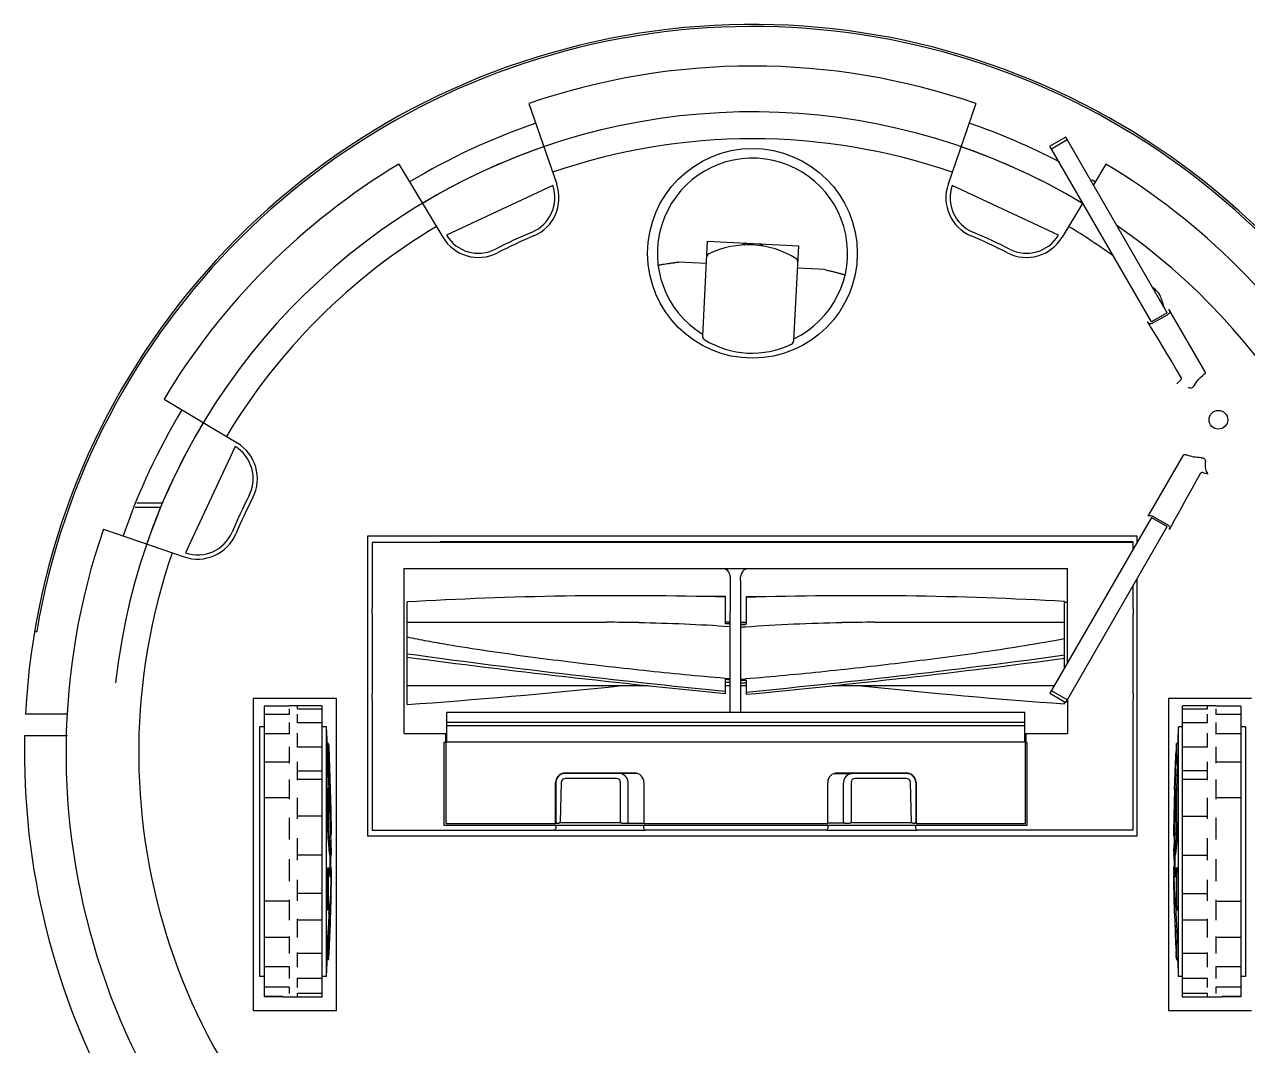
# Model space of a CAD drawing. Header units: millimetres. Extents: x 0 to 1189, y 0 to 841.
# Drawn here: x 698.1 to 992.1, y 351.7 to 597.1 of the extents above; entities that cross this region are included whole.
import ezdxf

# ---------------------------------------------------------------- set-up
doc = ezdxf.new("R2010")
doc.units = ezdxf.units.MM
doc.header["$LTSCALE"] = 65.395
doc.layers.get('0').update_dxf_attribs({"linetype": 'CONTINUOUS'})
doc.layers.add('02___PRT_ALL_AXES', color=7, linetype='CONTINUOUS')
doc.layers.add('03___PRT_ALL_CURVES', color=7, linetype='CONTINUOUS')

msp = doc.modelspace()

# ---------------------------------------------------------------- linework, layer by layer
at = {"color": 7, "linetype": 'Continuous'}
for p, q in [((819.33, 578.12), (826.01, 558.74)), ((926.77, 578.12), (920.1, 558.74)), ((948.38, 570.04), (944.57, 567.84)), ((968.95, 525.6), (944.57, 567.84)), ((944.92, 567.23), (948.73, 569.43)), ((972.76, 527.8), (948.38, 570.04)), ((788.07, 563.54), (798.63, 545.97)), ((958.03, 563.54), (955.02, 558.53)), ((825.06, 558.41), (799.49, 546.49)), ((946.62, 546.49), (921.04, 558.41)), ((952.43, 554.21), (947.48, 545.97)), ((862.19, 545.06), (861.01, 522.29)), ((862.19, 545.06), (884.16, 543.92)), ((870.73, 544.24), (870.8, 544.07)), ((871.13, 544.21), (870.8, 544.31)), ((871.09, 544.58), (871.16, 544.24)), ((871.13, 544.21), (871.16, 544.24)), ((871.48, 544.49), (871.27, 544.59)), ((871.48, 544.49), (871.52, 544.51)), ((871.52, 544.58), (871.52, 544.51)), ((874.83, 544.34), (874.84, 544.41)), ((874.83, 544.34), (874.87, 544.31)), ((875.08, 544.39), (874.87, 544.31)), ((875.15, 544.04), (875.26, 544.36)), ((875.15, 544.04), (875.19, 544)), ((875.52, 544.07), (875.19, 544)), ((875.5, 543.82), (875.58, 543.99)), ((882.98, 521.15), (884.16, 543.92)), ((861.91, 539.67), (855.38, 540.01)), ((890.41, 538.19), (883.88, 538.53)), ((972.76, 527.8), (968.95, 525.6)), ((969.32, 525.36), (972.79, 527.36)), ((981.85, 513.66), (973.15, 528.72)), ((967.96, 525.72), (968.21, 525.29)), ((968.21, 525.3), (968.43, 524.93)), ((969.08, 523.84), (969.08, 523.84)), ((975.01, 513.99), (976.02, 512.26)), ((731.62, 507.09), (749.19, 496.53)), ((748.68, 495.68), (736.75, 470.1)), ((968.21, 478.93), (976.65, 493.56)), ((979.78, 487.47), (980.78, 489.21)), ((724.69, 481.11), (730.85, 481.11)), ((725.1, 482.11), (731.23, 482.11)), ((968.95, 478.61), (944.57, 436.38)), ((948.38, 434.18), (972.76, 476.41)), ((968.95, 478.61), (972.76, 476.41)), ((972.79, 476.86), (969.32, 478.86)), ((973.39, 475.93), (973.6, 476.3)), ((974.23, 477.41), (974.22, 477.41)), ((717.04, 475.83), (736.42, 469.15)), ((780.55, 474.11), (780.55, 402.11)), ((965.55, 474.11), (780.55, 474.11)), ((965.55, 472.73), (965.55, 474.11)), ((973.26, 475.69), (973.4, 475.93)), ((964.56, 472.61), (781.65, 472.61)), ((781.65, 472.34), (781.65, 456.77)), ((797.85, 472.64), (781.66, 472.64)), ((797.85, 472.64), (797.98, 472.76)), ((801.14, 472.76), (797.98, 472.76)), ((801.18, 472.78), (801.14, 472.76)), ((809, 472.78), (801.18, 472.78)), ((809, 472.78), (809.03, 472.76)), ((865.11, 472.76), (809.03, 472.76)), ((865.14, 472.78), (865.11, 472.76)), ((872.97, 472.78), (865.14, 472.78)), ((872.97, 472.78), (873, 472.76)), ((929.07, 472.76), (873, 472.76)), ((929.11, 472.78), (929.07, 472.76)), ((936.93, 472.78), (929.11, 472.78)), ((936.93, 472.78), (936.96, 472.76)), ((964.48, 472.76), (936.96, 472.76)), ((964.56, 472.61), (964.48, 472.76)), ((964.56, 471.01), (964.56, 472.34)), ((789.3, 426.72), (789.3, 466.34)), ((789.3, 466.34), (948.79, 466.34)), ((948.8, 443.72), (948.79, 466.34)), ((964.56, 456.77), (964.56, 462.21)), ((965.55, 402.11), (965.55, 463.93)), ((866.55, 459.62), (847.58, 459.82)), ((866.55, 453.09), (866.55, 459.62)), ((892.73, 459.82), (871.55, 459.57)), ((871.55, 459.57), (871.55, 452.94)), ((790.05, 433.67), (790.05, 458.31)), ((948.05, 442.42), (948.05, 458.44)), ((948.05, 458.26), (948.8, 458.26)), ((790.05, 453.42), (837.95, 453.42)), ((870.26, 453.42), (871.55, 453.42)), ((902.36, 453.42), (948.05, 453.42)), ((700.49, 451.24), (700.99, 451.21)), ((790.05, 438.23), (791.45, 438.23)), ((791.45, 438.22), (848.04, 438.22)), ((866.55, 436.34), (866.55, 439.75)), ((866.55, 438.22), (867.63, 438.22)), ((870.28, 438.22), (871.55, 438.22)), ((871.55, 439.56), (871.55, 436.13)), ((892.35, 438.22), (945.63, 438.22)), ((944.57, 436.38), (948.38, 434.18)), ((948.73, 434.79), (944.92, 436.99)), ((755.65, 433.25), (755.65, 363.46)), ((761.65, 433.25), (755.65, 433.25)), ((761.65, 433.31), (761.65, 433.25)), ((769.65, 433.31), (761.65, 433.31)), ((761.65, 432.65), (761.65, 431.24)), ((763.65, 432.61), (763.65, 433.27)), ((763.65, 432.62), (769.65, 432.62)), ((769.65, 381.89), (769.65, 433.31)), ((781.65, 434.87), (781.65, 403.94)), ((948.05, 433.82), (948.05, 434.37)), ((948.81, 434.93), (948.81, 426.72)), ((964.56, 403.94), (964.56, 434.87)), ((984.45, 433.31), (976.45, 433.31)), ((976.45, 363.31), (976.45, 433.31)), ((976.45, 432.62), (982.45, 432.62)), ((982.45, 432.61), (982.45, 433.27)), ((984.45, 433.31), (984.45, 433.25)), ((990.45, 433.25), (984.45, 433.25)), ((984.45, 432.65), (984.45, 431.24)), ((990.45, 433.25), (990.45, 363.38)), ((708.35, 431.37), (698.3, 431.37)), ((761.65, 431.27), (755.65, 431.27)), ((761.65, 429.35), (761.65, 426.55)), ((763.65, 429.25), (763.65, 431.35)), ((763.65, 429.3), (769.65, 429.3)), ((799.55, 424.59), (799.55, 431.78)), ((938.55, 431.78), (799.55, 431.78)), ((799.55, 429.38), (938.55, 429.38)), ((938.55, 424.59), (938.55, 431.78)), ((976.45, 429.3), (982.45, 429.3)), ((982.45, 429.25), (982.45, 431.35)), ((990.45, 431.27), (984.45, 431.27)), ((984.45, 429.35), (984.45, 426.55)), ((754.55, 428.31), (754.55, 368.31)), ((755.65, 428.31), (754.55, 428.31)), ((761.65, 426.65), (755.65, 426.65)), ((763.65, 423.38), (763.65, 426.75)), ((770.66, 428.31), (769.65, 428.31)), ((770.66, 368.31), (770.66, 428.31)), ((789.3, 426.72), (799.55, 426.72)), ((799.29, 426.72), (799.29, 424.51)), ((799.35, 425.44), (799.35, 426.72)), ((799.55, 428.62), (938.55, 428.62)), ((938.55, 426.72), (948.81, 426.72)), ((938.75, 425.44), (938.75, 426.72)), ((938.81, 424.51), (938.81, 426.72)), ((976.45, 428.31), (975.44, 428.31)), ((975.44, 368.31), (975.44, 428.31)), ((982.45, 423.38), (982.45, 426.75)), ((990.45, 426.65), (984.45, 426.65)), ((991.55, 428.31), (990.45, 428.31)), ((991.55, 428.31), (991.55, 368.31)), ((708.4, 426.11), (698.1, 426.11)), ((761.65, 423.53), (761.65, 419.59)), ((763.65, 423.52), (769.65, 423.52)), ((770.84, 424.32), (770.84, 424.3)), ((771.14, 424.32), (770.84, 424.32)), ((770.84, 424.3), (770.84, 421.37)), ((771.14, 424.32), (771.14, 424.3)), ((771.14, 421.37), (771.14, 424.3)), ((798.83, 424.51), (798.83, 404.68)), ((799.44, 424.51), (798.83, 424.51)), ((799.35, 425.44), (799.55, 425.44)), ((799.45, 405.07), (799.45, 424.59)), ((938.65, 424.59), (799.45, 424.59)), ((799.55, 424.69), (938.55, 424.69)), ((938.55, 425.44), (938.75, 425.44)), ((938.65, 405.07), (938.65, 424.59)), ((938.66, 424.51), (939.08, 424.51)), ((939.08, 404.68), (939.08, 424.51)), ((975.26, 424.32), (974.96, 424.32)), ((974.96, 424.32), (974.97, 424.3)), ((974.97, 421.37), (974.97, 424.3)), ((975.26, 424.32), (975.27, 424.3)), ((975.27, 424.3), (975.27, 421.37)), ((976.45, 423.52), (982.45, 423.52)), ((984.45, 423.53), (984.45, 419.59)), ((761.65, 419.78), (755.65, 419.78)), ((763.65, 415.48), (763.65, 419.85)), ((763.65, 417.7), (769.65, 417.7)), ((982.45, 417.7), (976.45, 417.7)), ((982.45, 415.48), (982.45, 419.85)), ((990.45, 419.78), (984.45, 419.78)), ((761.65, 415.67), (761.65, 410.89)), ((763.65, 415.74), (769.65, 415.74)), ((825.74, 405.09), (825.74, 414.9)), ((825.75, 414.88), (825.75, 405.48)), ((827.07, 414.92), (826.82, 405.44)), ((826.97, 416.84), (827, 416.86)), ((827.76, 417.08), (827.31, 417.08)), ((840.9, 417.1), (828, 417.1)), ((828.05, 417.22), (844.65, 417.22)), ((840.35, 415.9), (828.07, 415.9)), ((845.4, 417.08), (841.15, 417.08)), ((841.35, 405.45), (841.35, 414.9)), ((841.88, 416.87), (841.94, 416.84)), ((843.15, 405.48), (843.15, 414.88)), ((846.97, 414.9), (846.97, 405.09)), ((891.14, 405.09), (891.14, 414.9)), ((892.71, 417.08), (896.96, 417.08)), ((893.45, 417.22), (910.05, 417.22)), ((894.95, 405.48), (894.95, 414.87)), ((896.23, 416.87), (896.17, 416.84)), ((896.75, 414.9), (896.75, 405.45)), ((910.1, 417.1), (897.2, 417.1)), ((910.04, 415.9), (897.75, 415.9)), ((910.35, 417.08), (910.8, 417.08)), ((911.29, 405.44), (911.04, 414.92)), ((911.1, 416.86), (911.14, 416.84)), ((912.35, 414.87), (912.35, 405.48)), ((912.37, 414.9), (912.37, 405.09)), ((976.45, 415.74), (982.45, 415.74)), ((984.45, 415.67), (984.45, 410.89)), ((770.84, 413.02), (770.84, 405.38)), ((771.16, 413.47), (770.86, 413.47)), ((771.14, 405.38), (771.14, 413.02)), ((771.16, 413.46), (771.16, 413.47)), ((975.25, 413.47), (974.94, 413.47)), ((974.95, 413.46), (974.94, 413.47)), ((974.97, 405.38), (974.97, 413.02)), ((975.27, 413.02), (975.27, 405.38)), ((761.65, 411.21), (755.65, 411.21)), ((763.65, 406.19), (763.65, 411.2)), ((982.45, 406.19), (982.45, 411.2)), ((990.45, 411.21), (984.45, 411.21)), ((761.65, 406.4), (761.65, 401.18)), ((769.65, 406.79), (763.65, 406.79)), ((976.45, 406.79), (982.45, 406.79)), ((984.45, 406.4), (984.45, 401.18)), ((771.79, 404.13), (771.76, 404.13)), ((771.77, 404.11), (771.77, 404.13)), ((771.79, 404.41), (771.78, 404.68)), ((771.79, 404.41), (771.79, 404.39)), ((771.79, 404.13), (771.79, 404.39)), ((771.79, 404.13), (771.79, 404.15)), ((771.79, 403.15), (771.79, 403.14)), ((781.65, 403.44), (825.26, 403.44)), ((798.83, 404.68), (939.08, 404.68)), ((799.45, 405.07), (825.24, 405.07)), ((825.48, 403.49), (847.23, 403.49)), ((825.74, 405.18), (825.99, 405.18)), ((825.76, 404.68), (825.76, 403.94)), ((825.97, 405.18), (825.92, 405.21)), ((826.1, 405.15), (826.52, 405.15)), ((826.76, 405.27), (826.81, 405.27)), ((826.81, 405.27), (826.92, 405.27)), ((826.92, 405.27), (827.13, 405.27)), ((827.13, 405.27), (827.39, 405.28)), ((827.39, 405.28), (827.79, 405.28)), ((827.79, 405.28), (841.12, 405.28)), ((841.12, 405.28), (841.41, 405.28)), ((841.65, 405.15), (842.8, 405.15)), ((842.92, 405.18), (846.97, 405.18)), ((842.99, 405.21), (842.94, 405.18)), ((846.94, 403.94), (846.94, 404.68)), ((890.66, 403.44), (847.44, 403.44)), ((847.47, 405.07), (890.64, 405.07)), ((890.88, 403.49), (912.63, 403.49)), ((895.19, 405.18), (891.14, 405.18)), ((891.16, 404.68), (891.16, 403.94)), ((895.17, 405.18), (895.12, 405.21)), ((895.3, 405.15), (896.45, 405.15)), ((896.7, 405.28), (896.99, 405.28)), ((896.99, 405.28), (910.31, 405.28)), ((910.31, 405.28), (910.66, 405.28)), ((910.66, 405.28), (910.97, 405.27)), ((910.97, 405.27), (911.16, 405.27)), ((911.16, 405.27), (911.27, 405.27)), ((911.27, 405.27), (911.35, 405.27)), ((911.59, 405.15), (912, 405.15)), ((912.37, 405.18), (912.12, 405.18)), ((912.19, 405.21), (912.14, 405.18)), ((912.34, 403.94), (912.34, 404.68)), ((964.55, 403.44), (912.84, 403.44)), ((912.87, 405.07), (938.65, 405.07)), ((974.31, 404.13), (974.32, 404.39)), ((974.31, 404.13), (974.31, 404.15)), ((974.34, 404.13), (974.31, 404.13)), ((974.32, 404.41), (974.32, 404.68)), ((974.32, 404.41), (974.32, 404.39)), ((974.32, 403.15), (974.32, 403.14)), ((974.34, 404.11), (974.34, 404.13)), ((763.65, 396.27), (763.65, 401.51)), ((771.79, 402.02), (771.65, 402.02)), ((771.79, 402.09), (771.78, 402.42)), ((771.79, 402.09), (771.79, 402.08)), ((780.55, 402.11), (965.55, 402.11)), ((974.32, 402.09), (974.33, 402.42)), ((974.32, 402.09), (974.32, 402.08)), ((974.46, 402.02), (974.32, 402.02)), ((982.45, 396.27), (982.45, 401.51)), ((769.65, 397.48), (763.65, 397.48)), ((771.75, 397.47), (771.45, 397.47)), ((771.75, 397.47), (771.79, 397.57)), ((771.78, 398.32), (771.79, 398.45)), ((771.79, 398.45), (771.79, 398.49)), ((771.79, 398.18), (771.79, 398.14)), ((974.32, 398.45), (974.32, 398.49)), ((974.32, 398.32), (974.32, 398.45)), ((974.32, 398.18), (974.32, 398.14)), ((974.36, 397.47), (974.32, 397.57)), ((974.66, 397.47), (974.36, 397.47)), ((976.45, 397.48), (982.45, 397.48)), ((761.65, 396.48), (761.65, 391.24)), ((771.2, 394.33), (770.9, 394.33)), ((771.49, 393.97), (771.49, 393.95)), ((771.79, 393.97), (771.49, 393.97)), ((771.79, 394.61), (771.51, 394.61)), ((771.79, 393.97), (771.79, 394.2)), ((771.79, 393.95), (771.79, 393.97)), ((974.59, 394.61), (974.32, 394.61)), ((974.32, 393.97), (974.32, 394.2)), ((974.62, 393.97), (974.32, 393.97)), ((974.32, 393.95), (974.32, 393.97)), ((974.62, 393.97), (974.62, 393.95)), ((975.21, 394.33), (974.91, 394.33)), ((984.45, 396.48), (984.45, 391.24)), ((763.65, 386.5), (763.65, 391.56)), ((770.84, 393.13), (770.84, 385.25)), ((771.14, 385.25), (771.14, 393.13)), ((771.78, 391.95), (771.59, 383.4)), ((771.77, 393.48), (771.77, 393.49)), ((771.77, 393.46), (771.77, 393.47)), ((771.79, 392.5), (771.77, 392.5)), ((771.78, 391.95), (771.79, 392.5)), ((771.79, 393.48), (771.79, 393.49)), ((974.34, 392.5), (974.31, 392.5)), ((974.32, 391.95), (974.31, 392.5)), ((974.32, 393.48), (974.32, 393.49)), ((974.52, 383.4), (974.32, 391.95)), ((974.34, 393.48), (974.34, 393.49)), ((974.34, 393.46), (974.34, 393.47)), ((974.97, 385.25), (974.97, 393.13)), ((975.27, 393.13), (975.27, 385.25)), ((982.45, 386.5), (982.45, 391.56)), ((769.65, 388.24), (763.65, 388.24)), ((976.45, 388.24), (982.45, 388.24)), ((761.65, 386.38), (755.65, 386.38)), ((761.65, 386.71), (761.65, 381.87)), ((984.45, 386.71), (984.45, 381.87)), ((984.45, 386.38), (990.45, 386.38)), ((771.19, 384.24), (770.89, 384.24)), ((771.19, 384.24), (771.19, 384.25)), ((771.25, 383.39), (771.24, 383.19)), ((771.3, 384.69), (771.28, 384.24)), ((771.28, 384.25), (771.28, 384.23)), ((974.81, 384.69), (974.82, 384.24)), ((974.82, 384.25), (974.82, 384.23)), ((974.86, 383.39), (974.86, 383.19)), ((974.92, 384.24), (974.91, 384.25)), ((975.22, 384.24), (974.92, 384.24)), ((763.65, 377.7), (763.65, 382.16)), ((763.65, 381.89), (769.65, 381.89)), ((769.65, 363.31), (769.65, 381.79)), ((976.45, 381.89), (982.45, 381.89)), ((982.45, 377.7), (982.45, 382.16)), ((761.65, 377.67), (755.65, 377.67)), ((761.65, 377.88), (761.65, 373.83)), ((984.45, 377.88), (984.45, 373.83)), ((990.45, 377.67), (984.45, 377.67)), ((763.65, 370.57), (763.65, 374.07)), ((763.65, 373.91), (769.65, 373.91)), ((770.84, 376.27), (770.84, 372.77)), ((771.14, 372.77), (771.14, 376.27)), ((771.21, 373.68), (771.24, 374.27)), ((974.89, 373.68), (974.87, 374.27)), ((974.97, 372.77), (974.97, 376.27)), ((975.27, 376.27), (975.27, 372.77)), ((976.45, 373.91), (982.45, 373.91)), ((982.45, 370.57), (982.45, 374.07)), ((761.65, 370.59), (755.65, 370.59)), ((761.65, 370.7), (761.65, 367.78)), ((771.14, 372.7), (770.84, 372.7)), ((771.14, 372.31), (770.84, 372.31)), ((975.26, 372.7), (974.96, 372.7)), ((975.26, 372.31), (974.96, 372.31)), ((984.45, 370.7), (984.45, 367.78)), ((990.45, 370.59), (984.45, 370.59)), ((755.65, 368.31), (754.55, 368.31)), ((763.65, 365.68), (763.65, 367.94)), ((763.65, 367.87), (769.65, 367.87)), ((770.66, 368.31), (769.65, 368.31)), ((976.45, 368.31), (975.44, 368.31)), ((976.45, 367.87), (982.45, 367.87)), ((982.45, 365.68), (982.45, 367.94)), ((991.55, 368.31), (990.45, 368.31)), ((761.65, 365.73), (755.65, 365.73)), ((761.65, 365.76), (761.65, 364.19)), ((984.45, 365.76), (984.45, 364.19)), ((990.45, 365.73), (984.45, 365.73)), ((760.15, 363.46), (755.65, 363.46)), ((755.65, 363.39), (755.65, 363.38)), ((760.15, 363.38), (755.65, 363.38)), ((760.15, 363.46), (760.15, 363.31)), ((769.65, 363.31), (760.15, 363.31)), ((763.65, 363.44), (763.65, 364.27)), ((763.65, 364.26), (769.65, 364.26)), ((976.45, 364.26), (982.45, 364.26)), ((985.95, 363.31), (976.45, 363.31)), ((982.45, 363.44), (982.45, 364.27)), ((990.45, 363.46), (985.95, 363.46)), ((985.95, 363.43), (985.95, 363.31)), ((990.45, 363.38), (985.95, 363.38))]:
    msp.add_line(p, q, dxfattribs=at)
for points in [[(969.09, 523.84), (970.73, 521.12), (972.6, 518.06), (973.93, 515.84), (975.01, 513.99)], [(976.02, 512.26), (976.04, 512.21), (976.08, 512.07), (976.09, 512.02)], [(980.78, 489.21), (980.81, 489.26), (980.92, 489.36), (980.96, 489.39)], [(974.21, 477.42), (975.75, 480.2), (977.47, 483.35), (978.73, 485.62), (979.78, 487.47)]]:
    msp.add_lwpolyline(points, dxfattribs=at)
msp.add_circle((985.05, 502.11), 2.25, dxfattribs=at)
for centre, radius, start, end in [((873.05, 422.11), 175, 28.0679, 176.9657), ((873.05, 422.11), 174.5, 28.1644, 170.3989), ((873.05, 422.11), 165, 71, 109), ((873.05, 422.11), 160, 109.0002, 121.0003), ((873.05, 422.11), 160, 62.5005, 70.9998), ((873.05, 422.11), 154, 109, 121), ((873.05, 422.11), 147.53, 71, 109), ((873.05, 422.11), 154, 59, 71), ((873.05, 542.11), 22.86, 295.8069, 238.2358), ((873.05, 422.11), 165, 121, 149), ((873.05, 422.11), 165, 31, 59), ((816.55, 555.48), 10, 292.9588, 19), ((929.55, 555.48), 10, 161, 247.0412), ((873.05, 422.11), 160, 58.9997, 59.3289), ((816.55, 555.48), 9, 292.9588, 19), ((929.55, 555.48), 9, 161, 247.0412), ((873.05, 422.11), 147.53, 121, 149), ((873.05, 422.11), 135.85, 112.9588, 117.0412), ((873.05, 422.11), 135.85, 62.9588, 67.0412), ((873.05, 422.11), 147.53, 53.9722, 59), ((807.2, 551.12), 10, 211, 297.0412), ((807.2, 551.12), 9, 211, 297.0412), ((873.05, 422.11), 134.85, 112.9588, 117.0412), ((872.03, 522.47), 21.67, 58.0818, 115.9589), ((873.05, 542.11), 3.15, 135.5645, 137.4762), ((873.05, 542.11), 3, 129.9112, 134.1275), ((873.05, 542.11), 2.84, 119.8552, 135.9099), ((873.05, 542.11), 3.15, 127.7698, 128.4762), ((873.05, 542.11), 3, 124.3174, 125.1275), ((873.05, 542.11), 2.84, 38.1336, 54.1982), ((873.05, 542.11), 3, 48.9112, 49.7233), ((873.05, 542.11), 3, 39.9112, 44.1275), ((873.05, 542.11), 3.15, 45.5645, 46.271), ((873.05, 542.11), 3.15, 36.5645, 38.4762), ((873.05, 422.11), 134.85, 62.9588, 67.0412), ((938.91, 551.12), 10, 242.9588, 329), ((938.91, 551.12), 9, 242.9588, 329), ((862.98, 541.05), 1, 115.9589, 177.0204), ((855.36, 539.67), 0.346, 87.0024, 97.2494), ((882.96, 540.01), 1, 357.0204, 58.0818), ((890.4, 537.85), 0.346, 76.8029, 87.0507), ((873.05, 422.11), 147.53, 48.8522, 49.2965), ((908.5, 509.18), 66.59, 17.2781, 19.8059), ((971.8, 529.07), 1.98, 299.9981, 305.8335), ((1010.3, 549.59), 48.61, 209.9994, 210.218), ((1011.7, 550.41), 50.22, 210.2183, 210.4912), ((1018.11, 554.22), 57.69, 210.5177, 211.7797), ((968.33, 527.08), 1.99, 294.1776, 299.9931), ((862.01, 522.24), 1, 177.0204, 238.0818), ((872.93, 539.78), 21.67, 238.0818, 295.9589), ((881.98, 521.2), 1, 295.9589, 357.0204), ((985.05, 502.11), 13.2, 133.2223, 139.1559), ((970.81, 511.6), 5.3, 7.1794, 7.6627), ((873.05, 422.11), 160, 148.9996, 160.9998), ((873.05, 422.11), 154, 149, 161), ((744.04, 487.96), 9, 332.9588, 59), ((744.04, 487.96), 10, 332.9588, 59), ((983.95, 485.02), 5.3, 127.1794, 127.6627), ((985.05, 502.11), 13.2, 253.2223, 259.1559), ((873.05, 422.11), 135.85, 152.9588, 157.0412), ((873.05, 422.11), 134.85, 152.9588, 157.0412), ((968.33, 477.15), 1.98, 59.9981, 65.8335), ((971.79, 475.14), 1.99, 54.1776, 59.9931), ((929.9, 501.03), 50.22, 330.2183, 330.4912), ((923.4, 504.69), 57.69, 330.5177, 331.7797), ((873.05, 422.11), 165, 161, 19), ((739.68, 478.61), 10, 251, 337.0412), ((739.68, 478.61), 9, 251, 337.0412), ((931.31, 500.23), 48.61, 329.9994, 330.218), ((873.05, 422.11), 147.53, 161, 19), ((865.7, 464.35), 1.99, 359.6541, 89.9852), ((872.2, 464.35), 1.99, 90.0141, 180.3469), ((837.98, -29.92), 483.34, 89.0827, 90.0038), ((848.46, 23.12), 430.76, 87.4476, 87.5929), ((845.61, 123.73), 330.02, 86.1727, 86.3623), ((870.14, 479.25), 25.88, 270.2766, 272.754), ((870.13, 470.29), 17.41, 270.4301, 274.1092), ((902.33, -29.92), 483.34, 89.9962, 90.9173), ((870.14, 467.93), 15.65, 270.4477, 274.5353), ((870.16, 454.58), 14.83, 270.4684, 274.7269), ((870.15, 454.01), 14.51, 270.5041, 274.8596), ((870.15, 454.85), 15.99, 270.4674, 274.419), ((139.53, 394.58), 632.03, 2.69732, 3.05965), ((1606.57, 394.58), 632.03, 176.94035, 177.30268), ((873.05, 422.11), 175, 178.6903, 1.3097), ((-892.96, 351.48), 1665.24, 2.13298, 2.33784), ((2639.07, 351.48), 1665.24, 177.66216, 177.86702), ((828.05, 414.9), 2.32, 90, 180), ((827.96, 414.87), 2.2, 116.5555, 179.4319), ((827.93, 414.88), 2.17, 179.4597, 179.9999), ((828, 414.9), 2.2, 89.9935, 117.0527), ((828.07, 414.9), 1, 90, 178.5), ((840.35, 414.9), 1, 0, 90), ((840.9, 414.9), 2.2, 63.649, 90.0057), ((840.95, 414.87), 2.2, 0.0348, 63.4448), ((844.65, 414.9), 2.32, 0, 90), ((893.45, 414.9), 2.32, 90, 180), ((897.15, 414.87), 2.2, 116.5477, 179.9696), ((897.2, 414.9), 2.2, 89.9943, 116.351), ((897.75, 414.9), 1, 90, 180), ((910.04, 414.9), 1, 1.5, 90), ((910.05, 414.9), 2.32, 0, 90), ((910.1, 414.9), 2.2, 62.9473, 90.0065), ((910.15, 414.87), 2.2, 0.5639, 63.452), ((910.18, 414.88), 2.18, 0.0001, 0.5394), ((148.53, 394.87), 623.33, 0.90141, 1.68766), ((1597.57, 394.87), 623.33, 178.31234, 179.09859), ((422.89, 396.08), 348.96, 1.1608, 1.3177), ((826.05, 405.48), 0.3, 180.0258, 243.4421), ((826.1, 405.45), 0.3, 243.4419, 270), ((826.52, 405.45), 0.3, 270, 358.5), ((841.65, 405.45), 0.3, 180, 270), ((842.8, 405.45), 0.3, 270, 296.5581), ((842.85, 405.48), 0.3, 296.5579, 359.9742), ((895.25, 405.48), 0.3, 180.0183, 243.4513), ((895.3, 405.45), 0.3, 243.4419, 270), ((896.45, 405.45), 0.3, 270, 360), ((911.59, 405.45), 0.3, 181.5, 270), ((912, 405.45), 0.3, 270, 296.5581), ((912.05, 405.48), 0.3, 296.5487, 359.9817), ((1323.21, 396.08), 348.96, 178.6823, 178.8392), ((139.53, 402.05), 632.03, 359.26769, 359.58513), ((-310.13, 435.6), 1082.56, 357.8304, 357.98127), ((771.77, 399.06), 0.0219, 7.0051, 10.5713), ((771.77, 397.57), 0.0218, 349.4058, 352.9795), ((974.34, 399.06), 0.0219, 169.4287, 172.9949), ((974.34, 397.57), 0.0218, 187.0205, 190.5942), ((2056.24, 435.6), 1082.56, 182.01873, 182.1696), ((1606.57, 402.05), 632.03, 180.41487, 180.73231), ((748.48, 394.73), 23.32, 356.4608, 356.8853), ((739.29, 395.22), 32.53, 356.912, 357.759), ((1006.82, 395.22), 32.53, 182.241, 183.088), ((997.63, 394.73), 23.32, 183.1147, 183.5392), ((550.14, 392.72), 221.3, 357.5848, 357.8016), ((1195.96, 392.72), 221.3, 182.1984, 182.4152), ((666.91, 378.1), 104.39, 357.4011, 357.5728), ((1079.19, 378.1), 104.39, 182.4272, 182.5989), ((139.53, 402.05), 632.03, 356.94035, 357.33849), ((731.18, 374.78), 40.04, 356.7616, 357.1006), ((677.77, 377.53), 93.52, 357.0744, 357.4506), ((1068.34, 377.53), 93.52, 182.5494, 182.9256), ((1014.92, 374.78), 40.04, 182.8994, 183.2384), ((1606.57, 402.05), 632.03, 182.66151, 183.05965)]:
    msp.add_arc(centre, radius, start, end, dxfattribs=at)
for centre, major_axis, ratio, start_param, end_param in [((781.65, 472.34), (0, 0.5), 0.008727, 0.986538, 1.570796), ((964.55, 472.34), (0, 0.5), 0.008727, -1.570796, -0.986538), ((868.85, 441.68), (0, 70), 0.017455, 1.241191, 1.681304), ((869.06, 441.68), (0, 70), 0.017455, -1.681304, -1.241191), ((833.04, 445.82), (113.16, 1.14), 0.123312, 1.268918, 1.959256), ((907.26, 445.82), (113.16, -1.14), 0.123312, 7.486451, 8.17628), ((781.63, 456.77), (0, 2), 0.008727, -2.324461, -1.570796), ((964.58, 456.77), (0, 2), 0.008727, -4.712389, -3.958724), ((781.73, 445.82), (0, 14), 0.008727, 0.817132, 2.324461), ((964.47, 445.82), (0, 14), 0.008727, -2.324461, -0.817132), ((843.51, 445.82), (113.16, -12.41), 0.05728, -2.056531, -1.359444), ((833.04, 445.82), (113.16, -12.68), 0.05245, -1.954616, -1.264278), ((896.8, 445.82), (113.16, 12.41), 0.05728, -1.802049, -1.106993), ((907.26, 445.82), (113.16, 12.68), 0.05245, -1.897735, -1.207906), ((843.51, 445.82), (113.16, 11.92), 0.064956, -2.069652, -1.593056), ((896.8, 445.82), (113.16, -11.92), 0.064956, -1.549344, -1.093872), ((781.63, 434.87), (0, 2), 0.008727, -1.570796, -0.817132), ((964.58, 434.87), (0, 2), 0.008727, 0.817132, 1.570796), ((867.76, 434.79), (0, 7.5), 0.017455, -4.601882, -4.29662), ((870.14, 434.79), (0, 7.5), 0.017455, -1.986565, -1.681304), ((799.55, 445.84), (0, 21.7), 0.026186, -3.489334, -3.331015), ((938.56, 445.84), (0, 21.7), 0.026186, 3.331015, 3.489334), ((781.65, 403.94), (0, 0.5), 0.008727, -4.712389, -3.132866), ((825.24, 405.09), (0.5, 0), 0.034921, -1.570796, 0.000008), ((847.47, 405.09), (0.5, 0), 0.034921, 3.141584, 4.712389), ((890.64, 405.09), (0.5, 0), 0.034921, -1.570796, 0.000008), ((912.87, 405.09), (0.5, 0), 0.034921, 3.141584, 4.712389), ((964.55, 403.94), (0, 0.5), 0.008727, -3.150319, -1.570796)]:
    msp.add_ellipse(centre, major_axis=major_axis, ratio=ratio, start_param=start_param, end_param=end_param, dxfattribs=at)
for points, knots in [([(850.38, 539.2), (850.38, 539.21), (850.39, 539.22), (850.42, 539.23), (850.49, 539.26), (850.6, 539.29), (850.76, 539.32), (850.97, 539.36), (851.22, 539.41), (851.5, 539.46), (851.96, 539.54), (852.6, 539.64), (853.44, 539.76), (854.36, 539.89), (855, 539.97), (855.32, 540.01)], [0, 0, 0, 0, 0.002115, 0.006105, 0.02086, 0.044877, 0.078006, 0.119962, 0.170361, 0.228725, 0.294503, 0.44571, 0.618204, 0.805354, 1, 1, 1, 1]), ([(890.47, 538.18), (890.79, 538.11), (891.41, 537.96), (892.31, 537.74), (893.14, 537.53), (893.77, 537.36), (894.21, 537.24), (894.49, 537.16), (894.73, 537.09), (894.93, 537.02), (895.09, 536.97), (895.2, 536.93), (895.27, 536.9), (895.3, 536.88), (895.3, 536.87), (895.3, 536.87)], [0, 0, 0, 0, 0.194642, 0.381788, 0.554278, 0.705481, 0.771259, 0.829621, 0.880019, 0.921973, 0.955099, 0.979113, 0.993876, 0.997876, 1, 1, 1, 1]), ([(973.4, 528.29), (973.43, 528.24), (973.45, 528.11), (973.37, 527.89), (973.2, 527.66), (973.04, 527.53), (972.95, 527.47)], [0, 0, 0, 0, 0.166039, 0.390321, 0.679285, 1, 1, 1, 1]), ([(969.14, 525.27), (969.04, 525.22), (968.85, 525.15), (968.57, 525.12), (968.34, 525.15), (968.23, 525.24), (968.21, 525.29)], [0, 0, 0, 0, 0.317139, 0.605688, 0.831775, 1, 1, 1, 1]), ([(976.09, 512.02), (976.09, 511.96), (976.08, 511.86), (976.04, 511.76), (976.01, 511.73)], [0, 0, 0, 0, 0.573061, 1, 1, 1, 1]), ([(976.07, 512.27), (976.07, 512.25), (976.08, 512.16), (976.09, 512.08), (976.09, 512.02)], [0, 0, 0, 0, 0.261961, 1, 1, 1, 1]), ([(979.22, 510.24), (979.52, 510.78), (980.21, 511.78), (981.1, 512.61), (981.58, 512.97)], [0, 0, 0, 0, 0.502942, 1, 1, 1, 1]), ([(981.85, 513.66), (981.88, 513.61), (981.91, 513.5), (981.88, 513.32), (981.76, 513.13), (981.65, 513.02), (981.58, 512.97)], [0, 0, 0, 0, 0.195215, 0.413283, 0.678227, 1, 1, 1, 1]), ([(979.22, 510.24), (979.15, 510.11), (978.96, 509.88), (978.57, 509.69), (978.18, 509.69), (977.96, 509.8), (977.87, 509.86)], [0, 0, 0, 0, 0.278037, 0.554264, 0.793438, 1, 1, 1, 1]), ([(976.65, 493.56), (976.68, 493.61), (976.76, 493.69), (976.93, 493.75), (977.15, 493.75), (977.3, 493.7), (977.38, 493.67)], [0, 0, 0, 0, 0.195214, 0.413278, 0.67822, 1, 1, 1, 1]), ([(980.92, 492.99), (980.32, 492.98), (979.1, 493.08), (977.94, 493.44), (977.38, 493.67)], [0, 0, 0, 0, 0.502944, 1, 1, 1, 1]), ([(980.92, 492.99), (981.07, 493), (981.37, 492.95), (981.73, 492.71), (981.92, 492.36), (981.94, 492.12), (981.93, 492.01)], [0, 0, 0, 0, 0.278043, 0.554268, 0.793441, 1, 1, 1, 1]), ([(981.93, 492.01), (981.89, 491.7), (981.85, 491.12), (981.9, 490.33), (982.08, 489.68), (982.31, 489.34), (982.44, 489.21)], [0, 0, 0, 0, 0.319643, 0.589587, 0.812851, 1, 1, 1, 1]), ([(980.75, 489.25), (980.77, 489.26), (980.83, 489.31), (980.9, 489.36), (980.96, 489.39)], [0, 0, 0, 0, 0.261961, 1, 1, 1, 1]), ([(980.96, 489.39), (981.01, 489.42), (981.09, 489.47), (981.2, 489.48), (981.24, 489.47)], [0, 0, 0, 0, 0.573061, 1, 1, 1, 1]), ([(968.21, 478.93), (968.23, 478.98), (968.34, 479.06), (968.57, 479.1), (968.85, 479.06), (969.04, 479), (969.14, 478.95)], [0, 0, 0, 0, 0.166039, 0.390321, 0.679285, 1, 1, 1, 1]), ([(972.95, 476.75), (973.04, 476.69), (973.2, 476.56), (973.37, 476.33), (973.45, 476.12), (973.43, 475.98), (973.4, 475.93)], [0, 0, 0, 0, 0.317139, 0.605688, 0.831775, 1, 1, 1, 1]), ([(845.72, 453.36), (849.38, 453.3), (856.69, 453.1), (864, 452.69), (867.64, 452.42)], [0, 0, 0, 0, 0.500069, 1, 1, 1, 1]), ([(871.38, 452.32), (875.24, 452.63), (882.97, 453.08), (890.72, 453.3), (894.59, 453.36)], [0, 0, 0, 0, 0.499922, 1, 1, 1, 1]), ([(790.05, 449.91), (791.64, 449.57), (794.84, 448.95), (801.26, 447.83), (809.32, 446.57), (819.02, 445.21), (831.97, 443.55), (848.17, 441.7), (861.14, 440.46), (867.63, 439.91)], [0, 0, 0, 0, 0.062271, 0.124749, 0.249901, 0.375121, 0.500316, 0.750454, 1, 1, 1, 1]), ([(948.05, 449.46), (944.9, 448.84), (938.54, 447.74), (928.98, 446.28), (919.4, 444.96), (906.6, 443.34), (890.6, 441.54), (877.79, 440.33), (871.38, 439.8)], [0, 0, 0, 0, 0.124896, 0.250066, 0.375277, 0.500452, 0.750534, 1, 1, 1, 1]), ([(771.16, 424.11), (771.16, 424.14), (771.15, 424.19), (771.15, 424.25), (771.15, 424.29), (771.14, 424.31), (771.14, 424.31), (771.14, 424.32), (771.14, 424.32)], [0, 0, 0, 0, 0.427421, 0.742388, 0.854253, 0.934779, 0.98343, 1, 1, 1, 1]), ([(771.16, 424.11), (771.16, 424.03), (771.18, 423.65), (771.2, 423.26), (771.21, 422.95)], [0, 0, 0, 0, 0.202635, 1, 1, 1, 1]), ([(974.95, 424.11), (974.94, 424.03), (974.92, 423.65), (974.91, 423.26), (974.89, 422.95)], [0, 0, 0, 0, 0.202635, 1, 1, 1, 1]), ([(974.95, 424.11), (974.95, 424.14), (974.95, 424.19), (974.96, 424.25), (974.96, 424.29), (974.96, 424.31), (974.96, 424.31), (974.96, 424.32), (974.96, 424.32)], [0, 0, 0, 0, 0.427421, 0.742388, 0.854253, 0.934779, 0.98343, 1, 1, 1, 1]), ([(770.84, 421.37), (770.84, 421.1), (770.86, 420.44), (770.88, 419.79), (770.89, 419.41)], [0, 0, 0, 0, 0.423337, 1, 1, 1, 1]), ([(771.14, 421.37), (771.14, 421.1), (771.16, 420.44), (771.18, 419.79), (771.19, 419.41)], [0, 0, 0, 0, 0.423341, 1, 1, 1, 1]), ([(771.21, 422.95), (771.36, 419.54), (771.59, 412.7), (771.74, 405.86), (771.79, 402.42)], [0, 0, 0, 0, 0.498725, 1, 1, 1, 1]), ([(771.59, 413.23), (771.57, 414.04), (771.47, 417.08), (771.35, 420.13), (771.24, 422.36)], [0, 0, 0, 0, 0.265992, 1, 1, 1, 1]), ([(974.89, 422.95), (974.75, 419.54), (974.52, 412.7), (974.37, 405.86), (974.32, 402.42)], [0, 0, 0, 0, 0.498725, 1, 1, 1, 1]), ([(974.52, 413.23), (974.54, 414.04), (974.64, 417.08), (974.76, 420.13), (974.87, 422.36)], [0, 0, 0, 0, 0.265992, 1, 1, 1, 1]), ([(974.97, 421.37), (974.97, 421.1), (974.95, 420.44), (974.93, 419.79), (974.91, 419.41)], [0, 0, 0, 0, 0.423341, 1, 1, 1, 1]), ([(975.27, 421.37), (975.27, 421.1), (975.25, 420.44), (975.23, 419.79), (975.21, 419.41)], [0, 0, 0, 0, 0.423337, 1, 1, 1, 1]), ([(771.78, 402.42), (771.72, 404.98), (771.54, 410.64), (771.32, 416.31), (771.19, 419.41)], [0, 0, 0, 0, 0.451333, 1, 1, 1, 1]), ([(974.33, 402.42), (974.39, 404.98), (974.57, 410.64), (974.78, 416.31), (974.91, 419.41)], [0, 0, 0, 0, 0.451333, 1, 1, 1, 1]), ([(770.86, 413.47), (770.86, 413.47), (770.86, 413.45), (770.85, 413.44), (770.85, 413.4), (770.85, 413.35), (770.84, 413.28), (770.84, 413.17), (770.84, 413.09), (770.84, 413.02)], [0, 0, 0, 0, 0.019654, 0.070769, 0.154019, 0.268575, 0.412786, 0.584764, 1, 1, 1, 1]), ([(771.15, 413.39), (771.15, 413.36), (771.14, 413.24), (771.14, 413.12), (771.14, 413.02)], [0, 0, 0, 0, 0.183289, 1, 1, 1, 1]), ([(771.16, 413.46), (771.16, 413.46), (771.15, 413.43), (771.15, 413.41), (771.15, 413.39)], [0, 0, 0, 0, 0.154226, 1, 1, 1, 1]), ([(771.16, 413.47), (771.17, 413.47), (771.17, 413.45), (771.18, 413.42), (771.18, 413.37), (771.19, 413.3), (771.19, 413.21), (771.2, 413.06), (771.21, 412.94), (771.21, 412.86)], [0, 0, 0, 0, 0.01985, 0.072719, 0.158554, 0.275635, 0.421645, 0.593665, 1, 1, 1, 1]), ([(771.21, 412.86), (771.25, 411.89), (771.4, 408.4), (771.54, 404.91), (771.64, 402.4)], [0, 0, 0, 0, 0.279871, 1, 1, 1, 1]), ([(974.89, 412.86), (974.85, 411.89), (974.71, 408.4), (974.57, 404.91), (974.47, 402.4)], [0, 0, 0, 0, 0.279871, 1, 1, 1, 1]), ([(974.94, 413.47), (974.94, 413.47), (974.94, 413.45), (974.93, 413.42), (974.93, 413.37), (974.92, 413.3), (974.91, 413.21), (974.9, 413.06), (974.9, 412.94), (974.89, 412.86)], [0, 0, 0, 0, 0.01985, 0.072719, 0.158554, 0.275635, 0.421645, 0.593665, 1, 1, 1, 1]), ([(974.95, 413.46), (974.95, 413.46), (974.96, 413.43), (974.96, 413.41), (974.96, 413.39)], [0, 0, 0, 0, 0.154226, 1, 1, 1, 1]), ([(974.96, 413.39), (974.96, 413.36), (974.96, 413.24), (974.97, 413.12), (974.97, 413.02)], [0, 0, 0, 0, 0.183289, 1, 1, 1, 1]), ([(975.25, 413.47), (975.25, 413.47), (975.25, 413.45), (975.25, 413.44), (975.26, 413.4), (975.26, 413.35), (975.26, 413.28), (975.27, 413.17), (975.27, 413.09), (975.27, 413.02)], [0, 0, 0, 0, 0.019654, 0.070769, 0.154019, 0.268575, 0.412786, 0.584764, 1, 1, 1, 1]), ([(770.84, 405.38), (770.84, 405), (770.85, 404.3), (770.87, 403.6), (770.89, 403.29)], [0, 0, 0, 0, 0.548413, 1, 1, 1, 1]), ([(770.89, 403.29), (770.97, 402.19), (771.07, 400.7), (771.22, 398.95), (771.29, 398.29), (771.32, 398.02)], [0, 0, 0, 0, 0.62553, 0.845773, 1, 1, 1, 1]), ([(771.14, 405.38), (771.14, 405), (771.15, 404.3), (771.17, 403.6), (771.19, 403.29)], [0, 0, 0, 0, 0.548419, 1, 1, 1, 1]), ([(771.19, 403.29), (771.27, 402.19), (771.37, 400.7), (771.52, 398.95), (771.59, 398.29), (771.63, 398.02)], [0, 0, 0, 0, 0.625508, 0.845757, 1, 1, 1, 1]), ([(771.79, 402.66), (771.79, 402.7), (771.79, 402.78), (771.79, 402.94), (771.79, 403.06), (771.79, 403.14)], [0, 0, 0, 0, 0.249981, 0.499983, 1, 1, 1, 1]), ([(825.76, 403.94), (825.76, 403.81), (825.66, 403.54), (825.39, 403.44), (825.26, 403.44)], [0, 0, 0, 0, 0.500001, 1, 1, 1, 1]), ([(847.44, 403.44), (847.32, 403.44), (847.05, 403.54), (846.94, 403.81), (846.94, 403.94)], [0, 0, 0, 0, 0.5, 1, 1, 1, 1]), ([(891.16, 403.94), (891.16, 403.81), (891.06, 403.54), (890.79, 403.44), (890.66, 403.44)], [0, 0, 0, 0, 0.500001, 1, 1, 1, 1]), ([(912.84, 403.44), (912.72, 403.44), (912.45, 403.54), (912.34, 403.81), (912.34, 403.94)], [0, 0, 0, 0, 0.499999, 1, 1, 1, 1]), ([(974.32, 402.66), (974.31, 402.7), (974.32, 402.78), (974.32, 402.94), (974.32, 403.06), (974.32, 403.14)], [0, 0, 0, 0, 0.249981, 0.499983, 1, 1, 1, 1]), ([(974.91, 403.29), (974.84, 402.19), (974.74, 400.7), (974.59, 398.95), (974.52, 398.29), (974.48, 398.02)], [0, 0, 0, 0, 0.625508, 0.845757, 1, 1, 1, 1]), ([(975.21, 403.29), (975.14, 402.19), (975.04, 400.7), (974.89, 398.95), (974.82, 398.29), (974.78, 398.02)], [0, 0, 0, 0, 0.62553, 0.845773, 1, 1, 1, 1]), ([(974.97, 405.38), (974.97, 405), (974.96, 404.3), (974.93, 403.6), (974.91, 403.29)], [0, 0, 0, 0, 0.548419, 1, 1, 1, 1]), ([(975.27, 405.38), (975.27, 405), (975.26, 404.3), (975.23, 403.6), (975.21, 403.29)], [0, 0, 0, 0, 0.548413, 1, 1, 1, 1]), ([(771.64, 402.4), (771.65, 402), (771.7, 400.59), (771.75, 399.18), (771.79, 398.18)], [0, 0, 0, 0, 0.289044, 1, 1, 1, 1]), ([(771.79, 402.02), (771.79, 402.02), (771.79, 402.03), (771.79, 402.04), (771.79, 402.06), (771.79, 402.08), (771.79, 402.08)], [0, 0, 0, 0, 0.065265, 0.25792, 0.573288, 1, 1, 1, 1]), ([(974.47, 402.4), (974.46, 402), (974.4, 400.59), (974.35, 399.18), (974.32, 398.18)], [0, 0, 0, 0, 0.289044, 1, 1, 1, 1]), ([(974.32, 402.02), (974.32, 402.02), (974.32, 402.03), (974.32, 402.04), (974.32, 402.06), (974.32, 402.08), (974.32, 402.08)], [0, 0, 0, 0, 0.065265, 0.25792, 0.573288, 1, 1, 1, 1]), ([(771.32, 398.02), (771.34, 397.94), (771.36, 397.8), (771.39, 397.63), (771.41, 397.53), (771.43, 397.49), (771.44, 397.47), (771.45, 397.47)], [0, 0, 0, 0, 0.425324, 0.73218, 0.920806, 0.972303, 1, 1, 1, 1]), ([(771.63, 398.02), (771.64, 397.94), (771.66, 397.8), (771.69, 397.63), (771.71, 397.53), (771.73, 397.49), (771.74, 397.47), (771.75, 397.47)], [0, 0, 0, 0, 0.425325, 0.732192, 0.920819, 0.972313, 1, 1, 1, 1]), ([(771.76, 399.15), (771.76, 399.15), (771.78, 399.11), (771.78, 399.08), (771.79, 399.06)], [0, 0, 0, 0, 0.346502, 1, 1, 1, 1]), ([(771.79, 398.49), (771.79, 398.6), (771.79, 398.76), (771.79, 398.95), (771.79, 399.03), (771.79, 399.06)], [0, 0, 0, 0, 0.558218, 0.854948, 1, 1, 1, 1]), ([(771.79, 398.14), (771.79, 398.03), (771.79, 397.87), (771.79, 397.68), (771.79, 397.59), (771.79, 397.57)], [0, 0, 0, 0, 0.558218, 0.854948, 1, 1, 1, 1]), ([(974.32, 398.49), (974.31, 398.6), (974.31, 398.76), (974.32, 398.95), (974.32, 399.03), (974.32, 399.06)], [0, 0, 0, 0, 0.558218, 0.854948, 1, 1, 1, 1]), ([(974.32, 398.14), (974.31, 398.03), (974.31, 397.87), (974.32, 397.68), (974.32, 397.59), (974.32, 397.57)], [0, 0, 0, 0, 0.558218, 0.854948, 1, 1, 1, 1]), ([(974.35, 399.15), (974.34, 399.15), (974.33, 399.11), (974.32, 399.08), (974.32, 399.06)], [0, 0, 0, 0, 0.346502, 1, 1, 1, 1]), ([(974.48, 398.02), (974.47, 397.94), (974.45, 397.8), (974.42, 397.63), (974.39, 397.53), (974.38, 397.49), (974.36, 397.47), (974.36, 397.47)], [0, 0, 0, 0, 0.425325, 0.732192, 0.920819, 0.972313, 1, 1, 1, 1]), ([(974.78, 398.02), (974.77, 397.94), (974.75, 397.8), (974.72, 397.63), (974.69, 397.53), (974.68, 397.49), (974.66, 397.47), (974.66, 397.47)], [0, 0, 0, 0, 0.425324, 0.73218, 0.920806, 0.972303, 1, 1, 1, 1]), ([(770.9, 394.33), (770.89, 394.33), (770.89, 394.31), (770.88, 394.3), (770.88, 394.27), (770.87, 394.2), (770.86, 394.1), (770.86, 393.95), (770.85, 393.77), (770.84, 393.49), (770.84, 393.28), (770.84, 393.13)], [0, 0, 0, 0, 0.006602, 0.022346, 0.047794, 0.082715, 0.17941, 0.307935, 0.462135, 0.634488, 1, 1, 1, 1]), ([(771.16, 393.94), (771.16, 393.99), (771.16, 394.09), (771.17, 394.2), (771.18, 394.26), (771.18, 394.3), (771.19, 394.31), (771.19, 394.33), (771.2, 394.33)], [0, 0, 0, 0, 0.416202, 0.730964, 0.844659, 0.927464, 0.978689, 1, 1, 1, 1]), ([(771.2, 394.33), (771.2, 394.33), (771.2, 394.32), (771.21, 394.3), (771.21, 394.27), (771.21, 394.25)], [0, 0, 0, 0, 0.084035, 0.275172, 1, 1, 1, 1]), ([(771.21, 394.25), (771.24, 393.96), (771.29, 393.54), (771.36, 393.03), (771.41, 392.74), (771.45, 392.51), (771.49, 392.34), (771.52, 392.25), (771.56, 392.2), (771.58, 392.2)], [0, 0, 0, 0, 0.427048, 0.596649, 0.736381, 0.846089, 0.925783, 0.975987, 1, 1, 1, 1]), ([(771.79, 394.2), (771.79, 394.25), (771.79, 394.32), (771.79, 394.41), (771.79, 394.48), (771.79, 394.53), (771.79, 394.56), (771.79, 394.59), (771.79, 394.6), (771.79, 394.6), (771.79, 394.61), (771.79, 394.61)], [0, 0, 0, 0, 0.351856, 0.524586, 0.681907, 0.814814, 0.915614, 0.95205, 0.978468, 0.994536, 1, 1, 1, 1]), ([(771.79, 393.97), (771.79, 393.93), (771.79, 393.85), (771.79, 393.69), (771.79, 393.57), (771.79, 393.49)], [0, 0, 0, 0, 0.249981, 0.499983, 1, 1, 1, 1]), ([(974.32, 394.2), (974.32, 394.25), (974.32, 394.32), (974.31, 394.41), (974.31, 394.48), (974.31, 394.53), (974.31, 394.56), (974.32, 394.59), (974.31, 394.6), (974.32, 394.6), (974.32, 394.61), (974.32, 394.61)], [0, 0, 0, 0, 0.351856, 0.524586, 0.681907, 0.814814, 0.915614, 0.95205, 0.978468, 0.994536, 1, 1, 1, 1]), ([(974.32, 393.97), (974.31, 393.93), (974.32, 393.85), (974.32, 393.69), (974.32, 393.57), (974.32, 393.49)], [0, 0, 0, 0, 0.249981, 0.499983, 1, 1, 1, 1]), ([(974.89, 394.25), (974.86, 393.96), (974.82, 393.54), (974.75, 393.03), (974.7, 392.74), (974.66, 392.51), (974.61, 392.34), (974.58, 392.25), (974.54, 392.2), (974.53, 392.2)], [0, 0, 0, 0, 0.427048, 0.596649, 0.736381, 0.846089, 0.925783, 0.975987, 1, 1, 1, 1]), ([(974.91, 394.33), (974.91, 394.33), (974.9, 394.32), (974.9, 394.3), (974.9, 394.27), (974.89, 394.25)], [0, 0, 0, 0, 0.084035, 0.275172, 1, 1, 1, 1]), ([(974.95, 393.94), (974.95, 393.99), (974.94, 394.09), (974.93, 394.2), (974.93, 394.26), (974.92, 394.3), (974.92, 394.31), (974.91, 394.33), (974.91, 394.33)], [0, 0, 0, 0, 0.416202, 0.730964, 0.844659, 0.927464, 0.978689, 1, 1, 1, 1]), ([(975.21, 394.33), (975.21, 394.33), (975.22, 394.31), (975.22, 394.3), (975.23, 394.27), (975.23, 394.2), (975.24, 394.1), (975.25, 393.95), (975.26, 393.77), (975.26, 393.49), (975.27, 393.28), (975.27, 393.13)], [0, 0, 0, 0, 0.006602, 0.022346, 0.047794, 0.082715, 0.17941, 0.307935, 0.462135, 0.634488, 1, 1, 1, 1]), ([(771.16, 393.94), (771.15, 393.88), (771.14, 393.61), (771.14, 393.34), (771.14, 393.13)], [0, 0, 0, 0, 0.225031, 1, 1, 1, 1]), ([(771.79, 393.48), (771.76, 392.31), (771.72, 390.64), (771.63, 388.55), (771.56, 387.27), (771.49, 386.2), (771.4, 385.35), (771.31, 384.72), (771.24, 384.38), (771.19, 384.25)], [0, 0, 0, 0, 0.379105, 0.53949, 0.678471, 0.79484, 0.887618, 0.9561, 1, 1, 1, 1]), ([(771.49, 393.95), (771.48, 393.83), (771.47, 393.43), (771.44, 393.03), (771.41, 392.75)], [0, 0, 0, 0, 0.301503, 1, 1, 1, 1]), ([(771.55, 383.37), (771.58, 384.01), (771.68, 386.87), (771.75, 389.73), (771.78, 391.95)], [0, 0, 0, 0, 0.223064, 1, 1, 1, 1]), ([(771.58, 392.2), (771.59, 392.2), (771.61, 392.22), (771.65, 392.31), (771.69, 392.52), (771.73, 392.86), (771.75, 393.13), (771.76, 393.29)], [0, 0, 0, 0, 0.028286, 0.079487, 0.267565, 0.574406, 1, 1, 1, 1]), ([(974.32, 393.48), (974.34, 392.31), (974.39, 390.64), (974.47, 388.55), (974.54, 387.27), (974.62, 386.2), (974.7, 385.35), (974.79, 384.72), (974.86, 384.38), (974.91, 384.25)], [0, 0, 0, 0, 0.379105, 0.53949, 0.678471, 0.79484, 0.887618, 0.9561, 1, 1, 1, 1]), ([(974.56, 383.37), (974.53, 384.01), (974.42, 386.87), (974.36, 389.73), (974.32, 391.95)], [0, 0, 0, 0, 0.223064, 1, 1, 1, 1]), ([(974.53, 392.2), (974.52, 392.2), (974.49, 392.22), (974.46, 392.31), (974.42, 392.52), (974.38, 392.86), (974.36, 393.13), (974.35, 393.29)], [0, 0, 0, 0, 0.028286, 0.079487, 0.267565, 0.574406, 1, 1, 1, 1]), ([(974.62, 393.95), (974.62, 393.83), (974.64, 393.43), (974.66, 393.03), (974.69, 392.75)], [0, 0, 0, 0, 0.301503, 1, 1, 1, 1]), ([(974.95, 393.94), (974.95, 393.88), (974.96, 393.61), (974.97, 393.34), (974.97, 393.13)], [0, 0, 0, 0, 0.225031, 1, 1, 1, 1]), ([(770.84, 385.25), (770.84, 385.11), (770.84, 384.92), (770.85, 384.67), (770.85, 384.52), (770.86, 384.41), (770.86, 384.32), (770.87, 384.27), (770.88, 384.24), (770.89, 384.24)], [0, 0, 0, 0, 0.412323, 0.584192, 0.729086, 0.844611, 0.928794, 0.980431, 1, 1, 1, 1]), ([(771.14, 385.25), (771.14, 385.11), (771.14, 384.92), (771.15, 384.67), (771.15, 384.52), (771.16, 384.41), (771.17, 384.32), (771.17, 384.27), (771.18, 384.24), (771.19, 384.24)], [0, 0, 0, 0, 0.412322, 0.584192, 0.729088, 0.844613, 0.928796, 0.980432, 1, 1, 1, 1]), ([(974.97, 385.25), (974.97, 385.11), (974.96, 384.92), (974.96, 384.67), (974.95, 384.52), (974.95, 384.41), (974.94, 384.32), (974.93, 384.27), (974.93, 384.24), (974.92, 384.24)], [0, 0, 0, 0, 0.412322, 0.584192, 0.729088, 0.844613, 0.928796, 0.980432, 1, 1, 1, 1]), ([(975.27, 385.25), (975.27, 385.11), (975.26, 384.92), (975.26, 384.67), (975.25, 384.52), (975.25, 384.41), (975.24, 384.32), (975.23, 384.27), (975.23, 384.24), (975.22, 384.24)], [0, 0, 0, 0, 0.412323, 0.584192, 0.729086, 0.844611, 0.928794, 0.980431, 1, 1, 1, 1]), ([(771.24, 383.19), (771.2, 382.22), (771.11, 380.49), (770.99, 378.77), (770.91, 378.02)], [0, 0, 0, 0, 0.564911, 1, 1, 1, 1]), ([(771.59, 383.4), (771.56, 382.51), (771.46, 379.19), (771.32, 375.88), (771.19, 373.45)], [0, 0, 0, 0, 0.268448, 1, 1, 1, 1]), ([(771.21, 378.02), (771.29, 378.79), (771.42, 380.58), (771.51, 382.36), (771.55, 383.37)], [0, 0, 0, 0, 0.433997, 1, 1, 1, 1]), ([(974.52, 383.4), (974.54, 382.51), (974.65, 379.19), (974.78, 375.88), (974.91, 373.45)], [0, 0, 0, 0, 0.268448, 1, 1, 1, 1]), ([(974.89, 378.02), (974.82, 378.79), (974.69, 380.58), (974.6, 382.36), (974.56, 383.37)], [0, 0, 0, 0, 0.433997, 1, 1, 1, 1]), ([(974.86, 383.19), (974.91, 382.22), (974.99, 380.49), (975.12, 378.77), (975.19, 378.02)], [0, 0, 0, 0, 0.564911, 1, 1, 1, 1]), ([(770.91, 378.02), (770.9, 377.91), (770.88, 377.64), (770.86, 377.05), (770.84, 376.58), (770.84, 376.27)], [0, 0, 0, 0, 0.189034, 0.472544, 1, 1, 1, 1]), ([(771.16, 376.98), (771.15, 376.91), (771.15, 376.67), (771.14, 376.44), (771.14, 376.27)], [0, 0, 0, 0, 0.294307, 1, 1, 1, 1]), ([(771.16, 376.98), (771.16, 377.19), (771.18, 377.53), (771.2, 377.88), (771.21, 378.02)], [0, 0, 0, 0, 0.595685, 1, 1, 1, 1]), ([(974.95, 376.98), (974.94, 377.19), (974.93, 377.53), (974.91, 377.88), (974.89, 378.02)], [0, 0, 0, 0, 0.595685, 1, 1, 1, 1]), ([(974.95, 376.98), (974.95, 376.91), (974.96, 376.67), (974.97, 376.44), (974.97, 376.27)], [0, 0, 0, 0, 0.294307, 1, 1, 1, 1]), ([(975.19, 378.02), (975.2, 377.91), (975.22, 377.64), (975.25, 377.05), (975.27, 376.58), (975.27, 376.27)], [0, 0, 0, 0, 0.189034, 0.472544, 1, 1, 1, 1]), ([(771.14, 372.7), (771.15, 372.7), (771.15, 372.71), (771.15, 372.72), (771.15, 372.73), (771.15, 372.77), (771.16, 372.82), (771.16, 372.91), (771.17, 373.01), (771.18, 373.14), (771.19, 373.29), (771.19, 373.4), (771.19, 373.45)], [0, 0, 0, 0, 0.0046, 0.017299, 0.038234, 0.067386, 0.14994, 0.26386, 0.407805, 0.580023, 0.778416, 1, 1, 1, 1]), ([(974.96, 372.7), (974.96, 372.7), (974.96, 372.71), (974.96, 372.72), (974.96, 372.73), (974.95, 372.77), (974.95, 372.82), (974.94, 372.91), (974.94, 373.01), (974.93, 373.14), (974.92, 373.29), (974.91, 373.4), (974.91, 373.45)], [0, 0, 0, 0, 0.0046, 0.017299, 0.038234, 0.067386, 0.14994, 0.26386, 0.407805, 0.580023, 0.778416, 1, 1, 1, 1]), ([(770.84, 372.77), (770.84, 372.76), (770.84, 372.75), (770.84, 372.72), (770.84, 372.71), (770.84, 372.7), (770.84, 372.7)], [0, 0, 0, 0, 0.43368, 0.745557, 0.934219, 1, 1, 1, 1]), ([(771.14, 372.77), (771.14, 372.76), (771.14, 372.75), (771.14, 372.72), (771.14, 372.71), (771.14, 372.7), (771.14, 372.7)], [0, 0, 0, 0, 0.433682, 0.745558, 0.934219, 1, 1, 1, 1]), ([(771.16, 372.52), (771.16, 372.49), (771.15, 372.43), (771.15, 372.37), (771.15, 372.34), (771.14, 372.32), (771.14, 372.31), (771.14, 372.31), (771.14, 372.31)], [0, 0, 0, 0, 0.427421, 0.742388, 0.854253, 0.934779, 0.98343, 1, 1, 1, 1]), ([(974.95, 372.52), (974.95, 372.49), (974.95, 372.43), (974.96, 372.37), (974.96, 372.34), (974.96, 372.32), (974.96, 372.31), (974.96, 372.31), (974.96, 372.31)], [0, 0, 0, 0, 0.427421, 0.742388, 0.854253, 0.934779, 0.98343, 1, 1, 1, 1]), ([(974.97, 372.77), (974.97, 372.76), (974.96, 372.75), (974.97, 372.72), (974.96, 372.71), (974.96, 372.7), (974.96, 372.7)], [0, 0, 0, 0, 0.433682, 0.745558, 0.934219, 1, 1, 1, 1]), ([(975.27, 372.77), (975.27, 372.76), (975.27, 372.75), (975.27, 372.72), (975.26, 372.71), (975.26, 372.7), (975.26, 372.7)], [0, 0, 0, 0, 0.43368, 0.745557, 0.934219, 1, 1, 1, 1])]:
    msp.add_open_spline(points, degree=3, knots=knots, dxfattribs=at)
for points in [[(971.16, 531.75), (970.96, 532.31), (970.57, 532.81), (970.13, 533.2)], [(871.55, 453.4), (871.5, 453.4), (871.44, 453.4), (871.38, 453.4)], [(871.55, 452.94), (871.5, 452.93), (871.44, 452.94), (871.38, 452.93)], [(866.55, 439.75), (866.91, 439.72), (867.27, 439.69), (867.63, 439.66)], [(866.55, 439.09), (866.91, 439.06), (867.27, 439.03), (867.63, 439)], [(871.55, 439.56), (871.5, 439.56), (871.44, 439.55), (871.38, 439.54)], [(871.55, 438.92), (871.5, 438.91), (871.44, 438.91), (871.38, 438.9)]]:
    msp.add_open_spline(points, degree=3, dxfattribs=at)
at = {"layer": '02___PRT_ALL_AXES', "color": 7, "linetype": 'Continuous'}
for p, q in [((753.05, 435.11), (753.05, 360.11)), ((773.05, 435.11), (753.05, 435.11)), ((773.05, 360.11), (773.05, 435.11)), ((993.05, 435.11), (973.05, 435.11)), ((973.05, 435.11), (973.05, 360.11)), ((753.05, 360.11), (773.05, 360.11)), ((973.05, 360.11), (993.05, 360.11))]:
    msp.add_line(p, q, dxfattribs=at)
msp.add_circle((873.05, 542.11), 25.2, dxfattribs=at)
at = {"layer": '03___PRT_ALL_CURVES', "color": 40, "linetype": 'Continuous'}
for start, end in [(58.9092, 173.7423), (6.2577, 55.3147)]:
    msp.add_arc((873.05, 422.11), 154, start, end, dxfattribs=at)

doc.saveas('drawing.dxf')
